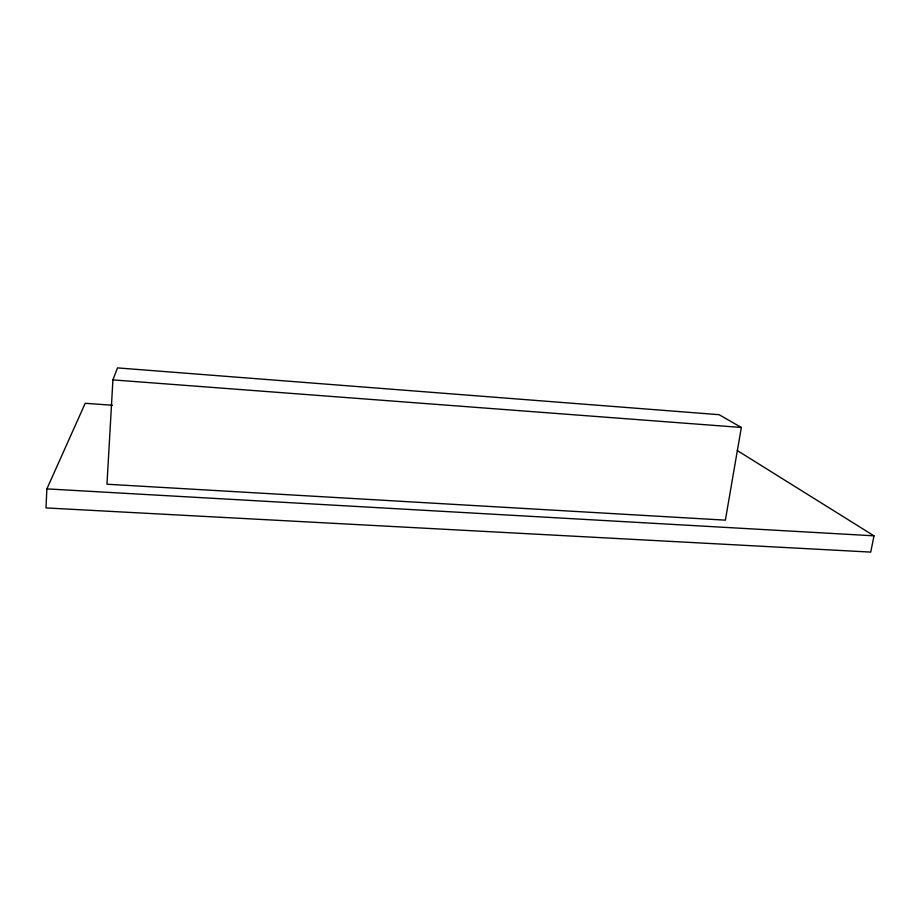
<?xml version="1.0" encoding="UTF-8"?>
<svg xmlns="http://www.w3.org/2000/svg" width="920" height="920" viewBox="0 0 920 920"><rect width="100%" height="100%" fill="white"/><g stroke="black" fill="none" stroke-linecap="round" stroke-linejoin="round"><path stroke-width="1.38" d="M112.447 405.248L85.203 403.305L46.874 488.888L46 507.921L870.734 552.103L874 535.831L737.288 450.558M112.918 379.891L106.973 484.219L725.374 520.156L741.336 427.466L719.13 414.69L117.495 367.897L112.918 379.891L741.336 427.466M46.874 488.888L874 535.831"/></g></svg>
